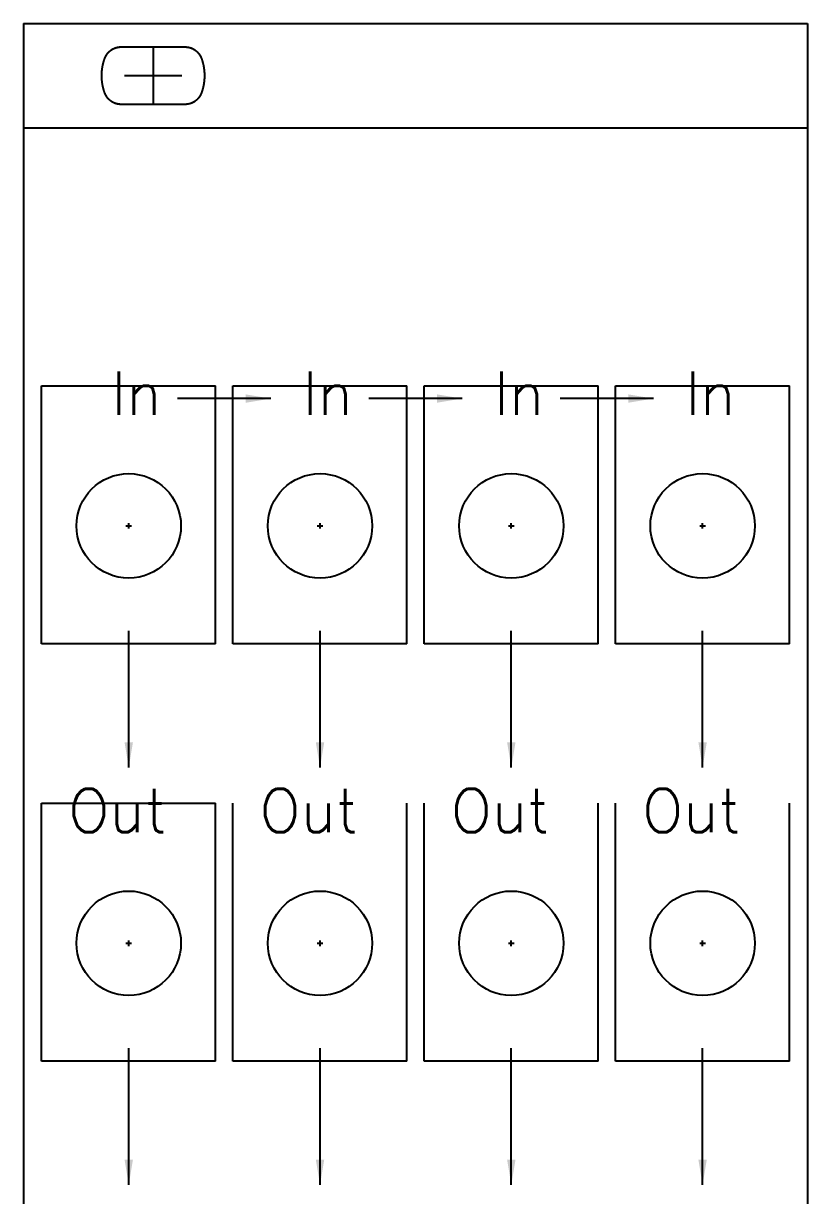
# Model space of a CAD drawing. Extents: x -6 to 39, y -100 to 29.
# Drawn here: x -6.1 to 39, y -38.5 to 28.9 of the extents above; entities that cross this region are included whole.
import ezdxf

# ---------------------------------------------------------------- set-up
doc = ezdxf.new("R2010")
doc.units = 0
doc.layers.get('0').update_dxf_attribs({"linetype": 'CONTINUOUS'})
doc.layers.add('Layer1', color=252, linetype='CONTINUOUS', plot=False)
doc.layers.add('Object', color=7, linetype='CONTINUOUS')

msp = doc.modelspace()

# ---------------------------------------------------------------- linework, layer by layer
at = {"linetype": 'ByBlock'}
for p, q in [((-6.056, 28.888), (-6.056, -99.612)), ((39.036, 28.888), (39.036, -99.612)), ((1.4, 27.537), (1.4, 24.235)), ((-0.251, 25.886), (3.052, 25.886))]:
    msp.add_line(p, q, dxfattribs=at)
at = {"layer": 'Layer1', "linetype": 'ByBlock'}
for p, q in [((-5.01, 8.053), (4.99, 8.053)), ((-5.01, -6.777), (-5.01, 8.053)), ((4.99, -6.777), (4.99, 8.053)), ((5.99, 8.053), (15.99, 8.053)), ((5.99, -6.777), (5.99, 8.053)), ((15.99, -6.777), (15.99, 8.053)), ((16.99, 8.053), (26.99, 8.053)), ((16.99, -6.777), (16.99, 8.053)), ((26.99, -6.777), (26.99, 8.053)), ((27.99, 8.053), (37.99, 8.053)), ((27.99, -6.777), (27.99, 8.053)), ((37.99, -6.777), (37.99, 8.053)), ((4.99, -6.777), (-5.01, -6.777)), ((15.99, -6.777), (5.99, -6.777)), ((26.99, -6.777), (16.99, -6.777)), ((37.99, -6.777), (27.99, -6.777)), ((-5.01, -15.947), (4.99, -15.947)), ((-5.01, -30.777), (-5.01, -15.947)), ((4.99, -30.777), (4.99, -15.947)), ((5.99, -30.777), (5.99, -15.947)), ((15.99, -30.777), (15.99, -15.947)), ((16.99, -30.777), (16.99, -15.947)), ((26.99, -30.777), (26.99, -15.947)), ((27.99, -30.777), (27.99, -15.947)), ((37.99, -30.777), (37.99, -15.947)), ((4.99, -30.777), (-5.01, -30.777)), ((15.99, -30.777), (5.99, -30.777)), ((26.99, -30.777), (16.99, -30.777)), ((37.99, -30.777), (27.99, -30.777))]:
    msp.add_line(p, q, dxfattribs=at)
at = {"layer": 'Object', "linetype": 'ByBlock'}
for p, q in [((-6.056, 28.888), (39.036, 28.888)), ((-6.056, 22.884), (39.036, 22.884)), ((8.168, 7.319), (2.812, 7.319)), ((19.168, 7.319), (13.812, 7.319)), ((30.168, 7.319), (24.812, 7.319)), ((0, -13.891), (0, -6.038)), ((11, -13.891), (11, -6.038)), ((22, -13.891), (22, -6.038)), ((33, -13.891), (33, -6.038)), ((0, -37.891), (0, -30.038)), ((11, -37.891), (11, -30.038)), ((22, -37.891), (22, -30.038)), ((33, -37.891), (33, -30.038))]:
    msp.add_line(p, q, dxfattribs=at)
at = {"layer": 'Object', "color": 1, "linetype": 'ByBlock'}
for p, q in [((-0.16, 0), (0.16, 0)), ((0, -0.16), (0, 0.16)), ((10.84, 0), (11.16, 0)), ((11, -0.16), (11, 0.16)), ((21.84, 0), (22.16, 0)), ((22, -0.16), (22, 0.16)), ((32.84, 0), (33.16, 0)), ((33, -0.16), (33, 0.16)), ((-0.16, -24), (0.16, -24)), ((0, -24.16), (0, -23.84)), ((10.84, -24), (11.16, -24)), ((11, -24.16), (11, -23.84)), ((21.84, -24), (22.16, -24)), ((22, -24.16), (22, -23.84)), ((32.84, -24), (33.16, -24)), ((33, -24.16), (33, -23.84))]:
    msp.add_line(p, q, dxfattribs=at)
at = {"layer": 'Object', "linetype": 'ByBlock'}
msp.add_lwpolyline([(-1.526, 25.497), (-1.527, 25.505), (-1.528, 25.512), (-1.529, 25.52), (-1.53, 25.528), (-1.531, 25.536), (-1.532, 25.543), (-1.533, 25.551), (-1.533, 25.559), (-1.534, 25.567), (-1.535, 25.574), (-1.536, 25.582), (-1.537, 25.59), (-1.538, 25.598), (-1.538, 25.605), (-1.539, 25.613), (-1.54, 25.621), (-1.54, 25.629), (-1.541, 25.637), (-1.542, 25.644), (-1.542, 25.652), (-1.543, 25.66), (-1.544, 25.668), (-1.544, 25.675), (-1.545, 25.683), (-1.545, 25.691), (-1.546, 25.699), (-1.546, 25.707), (-1.547, 25.714), (-1.547, 25.722), (-1.547, 25.73), (-1.548, 25.738), (-1.548, 25.746), (-1.549, 25.753), (-1.549, 25.761), (-1.549, 25.769), (-1.55, 25.777), (-1.55, 25.785), (-1.55, 25.792), (-1.55, 25.8), (-1.551, 25.808), (-1.551, 25.816), (-1.551, 25.824), (-1.551, 25.831), (-1.551, 25.839), (-1.551, 25.847), (-1.551, 25.855), (-1.552, 25.863), (-1.552, 25.87), (-1.552, 25.878), (-1.552, 25.886), (-1.552, 25.894), (-1.552, 25.902), (-1.552, 25.909), (-1.551, 25.917), (-1.551, 25.925), (-1.551, 25.933), (-1.551, 25.941), (-1.551, 25.948), (-1.551, 25.956), (-1.551, 25.964), (-1.55, 25.972), (-1.55, 25.979), (-1.55, 25.987), (-1.55, 25.995), (-1.549, 26.003), (-1.549, 26.011), (-1.549, 26.018), (-1.548, 26.026), (-1.548, 26.034), (-1.547, 26.042), (-1.547, 26.05), (-1.547, 26.057), (-1.546, 26.065), (-1.546, 26.073), (-1.545, 26.081), (-1.545, 26.089), (-1.544, 26.096), (-1.544, 26.104), (-1.543, 26.112), (-1.542, 26.12), (-1.542, 26.127), (-1.541, 26.135), (-1.54, 26.143), (-1.54, 26.151), (-1.539, 26.159), (-1.538, 26.166), (-1.538, 26.174), (-1.537, 26.182), (-1.536, 26.19), (-1.535, 26.197), (-1.534, 26.205), (-1.533, 26.213), (-1.533, 26.221), (-1.532, 26.228), (-1.531, 26.236), (-1.53, 26.244), (-1.529, 26.252), (-1.528, 26.259), (-1.527, 26.267), (-1.526, 26.275), (-1.525, 26.283), (-1.524, 26.29), (-1.523, 26.298), (-1.522, 26.306), (-1.52, 26.314), (-1.519, 26.321), (-1.518, 26.329), (-1.517, 26.337), (-1.516, 26.345), (-1.515, 26.352), (-1.513, 26.36), (-1.512, 26.368), (-1.511, 26.376), (-1.509, 26.383), (-1.508, 26.391), (-1.507, 26.399), (-1.505, 26.406), (-1.504, 26.414), (-1.503, 26.422), (-1.501, 26.429), (-1.5, 26.437), (-1.498, 26.445), (-1.497, 26.453), (-1.495, 26.46), (-1.494, 26.468), (-1.492, 26.476), (-1.491, 26.483), (-1.489, 26.491), (-1.487, 26.499), (-1.486, 26.506), (-1.484, 26.514), (-1.482, 26.522), (-1.481, 26.529), (-1.479, 26.537), (-1.477, 26.545), (-1.475, 26.552), (-1.474, 26.56), (-1.472, 26.567), (-1.47, 26.575), (-1.468, 26.583), (-1.466, 26.59), (-1.464, 26.598), (-1.463, 26.606), (-1.461, 26.613), (-1.459, 26.621), (-1.457, 26.628), (-1.455, 26.636), (-1.453, 26.644), (-1.451, 26.651), (-1.449, 26.659), (-1.447, 26.666), (-1.444, 26.674), (-1.442, 26.682), (-1.44, 26.689), (-1.438, 26.697), (-1.436, 26.704), (-1.434, 26.712), (-1.431, 26.719), (-1.429, 26.727), (-1.427, 26.735), (-1.425, 26.742), (-1.422, 26.75), (-1.42, 26.757), (-1.418, 26.765), (-1.415, 26.772), (-1.413, 26.78), (-1.411, 26.787), (-1.408, 26.795), (-1.406, 26.802), (-1.403, 26.81), (-1.401, 26.817), (-1.398, 26.825), (-1.396, 26.832), (-1.393, 26.84), (-1.391, 26.847), (-1.388, 26.855), (-1.386, 26.862), (-1.383, 26.87), (-1.381, 26.874), (-1.38, 26.879), (-1.378, 26.884), (-1.376, 26.888), (-1.374, 26.893), (-1.373, 26.898), (-1.371, 26.902), (-1.369, 26.907), (-1.367, 26.911), (-1.365, 26.916), (-1.363, 26.921), (-1.361, 26.925), (-1.36, 26.93), (-1.358, 26.934), (-1.356, 26.939), (-1.354, 26.943), (-1.352, 26.948), (-1.35, 26.952), (-1.348, 26.957), (-1.346, 26.961), (-1.343, 26.965), (-1.341, 26.97), (-1.339, 26.974), (-1.337, 26.979), (-1.335, 26.983), (-1.333, 26.987), (-1.33, 26.992), (-1.328, 26.996), (-1.326, 27), (-1.324, 27.005), (-1.321, 27.009), (-1.319, 27.013), (-1.317, 27.017), (-1.315, 27.022), (-1.312, 27.026), (-1.31, 27.03), (-1.307, 27.034), (-1.305, 27.039), (-1.302, 27.043), (-1.3, 27.047), (-1.298, 27.051), (-1.295, 27.055), (-1.293, 27.059), (-1.29, 27.064), (-1.287, 27.068), (-1.285, 27.072), (-1.282, 27.076), (-1.28, 27.08), (-1.277, 27.084), (-1.274, 27.088), (-1.272, 27.092), (-1.269, 27.096), (-1.266, 27.1), (-1.264, 27.104), (-1.261, 27.108), (-1.258, 27.112), (-1.255, 27.116), (-1.253, 27.12), (-1.25, 27.124), (-1.247, 27.127), (-1.244, 27.131), (-1.241, 27.135), (-1.238, 27.139), (-1.235, 27.143), (-1.233, 27.147), (-1.23, 27.15), (-1.227, 27.154), (-1.224, 27.158), (-1.221, 27.162), (-1.218, 27.165), (-1.215, 27.169), (-1.212, 27.173), (-1.209, 27.176), (-1.206, 27.18), (-1.203, 27.184), (-1.199, 27.187), (-1.196, 27.191), (-1.193, 27.195), (-1.19, 27.198), (-1.187, 27.202), (-1.184, 27.205), (-1.18, 27.209), (-1.177, 27.212), (-1.174, 27.216), (-1.171, 27.219), (-1.168, 27.223), (-1.164, 27.226), (-1.161, 27.23), (-1.158, 27.233), (-1.154, 27.237), (-1.151, 27.24), (-1.148, 27.243), (-1.144, 27.247), (-1.141, 27.25), (-1.137, 27.253), (-1.134, 27.257), (-1.131, 27.26), (-1.127, 27.263), (-1.124, 27.267), (-1.12, 27.27), (-1.117, 27.273), (-1.113, 27.276), (-1.11, 27.279), (-1.106, 27.283), (-1.103, 27.286), (-1.099, 27.289), (-1.096, 27.292), (-1.092, 27.295), (-1.088, 27.298), (-1.085, 27.301), (-1.081, 27.304), (-1.077, 27.307), (-1.074, 27.31), (-1.07, 27.313), (-1.066, 27.316), (-1.063, 27.319), (-1.059, 27.322), (-1.055, 27.325), (-1.051, 27.328), (-1.048, 27.331), (-1.044, 27.334), (-1.04, 27.337), (-1.036, 27.34), (-1.033, 27.342), (-1.029, 27.345), (-1.025, 27.348), (-1.021, 27.351), (-1.017, 27.353), (-1.013, 27.356), (-1.009, 27.359), (-1.005, 27.362), (-1.002, 27.364), (-0.998, 27.367), (-0.994, 27.37), (-0.99, 27.372), (-0.986, 27.375), (-0.982, 27.377), (-0.978, 27.38), (-0.974, 27.382), (-0.97, 27.385), (-0.966, 27.388), (-0.962, 27.39), (-0.958, 27.392), (-0.954, 27.395), (-0.949, 27.397), (-0.945, 27.4), (-0.941, 27.402), (-0.937, 27.405), (-0.933, 27.407), (-0.929, 27.409), (-0.925, 27.412), (-0.921, 27.414), (-0.916, 27.416), (-0.912, 27.418), (-0.908, 27.421), (-0.904, 27.423), (-0.9, 27.425), (-0.895, 27.427), (-0.891, 27.429), (-0.887, 27.431), (-0.883, 27.434), (-0.878, 27.436), (-0.874, 27.438), (-0.87, 27.44), (-0.866, 27.442), (-0.861, 27.444), (-0.857, 27.446), (-0.853, 27.448), (-0.848, 27.45), (-0.844, 27.452), (-0.84, 27.454), (-0.835, 27.456), (-0.831, 27.457), (-0.826, 27.459), (-0.822, 27.461), (-0.818, 27.463), (-0.813, 27.465), (-0.809, 27.467), (-0.804, 27.468), (-0.8, 27.47), (-0.795, 27.472), (-0.791, 27.473), (-0.786, 27.475), (-0.782, 27.477), (-0.777, 27.478), (-0.773, 27.48), (-0.768, 27.482), (-0.764, 27.483), (-0.759, 27.485), (-0.755, 27.486), (-0.75, 27.488), (-0.746, 27.489), (-0.741, 27.491), (-0.737, 27.492), (-0.732, 27.493), (-0.727, 27.495), (-0.723, 27.496), (-0.718, 27.498), (-0.714, 27.499), (-0.709, 27.5), (-0.704, 27.502), (-0.7, 27.503), (-0.695, 27.504), (-0.69, 27.505), (-0.686, 27.506), (-0.681, 27.508), (-0.676, 27.509), (-0.672, 27.51), (-0.667, 27.511), (-0.662, 27.512), (-0.658, 27.513), (-0.653, 27.514), (-0.648, 27.515), (-0.643, 27.516), (-0.639, 27.517), (-0.634, 27.518), (-0.629, 27.519), (-0.624, 27.52), (-0.62, 27.521), (-0.615, 27.522), (-0.61, 27.523), (-0.605, 27.523), (-0.601, 27.524), (-0.596, 27.525), (-0.591, 27.526), (-0.586, 27.526), (-0.581, 27.527), (-0.576, 27.528), (-0.572, 27.528), (-0.567, 27.529), (-0.562, 27.53), (-0.557, 27.53), (-0.552, 27.531), (-0.547, 27.531), (-0.543, 27.532), (-0.538, 27.532), (-0.533, 27.533), (-0.528, 27.533), (-0.523, 27.534), (-0.518, 27.534), (-0.513, 27.534), (-0.508, 27.535), (-0.503, 27.535), (-0.498, 27.535), (-0.494, 27.536), (-0.489, 27.536), (-0.484, 27.536), (-0.479, 27.536), (-0.474, 27.537), (-0.469, 27.537), (-0.464, 27.537), (-0.459, 27.537), (-0.454, 27.537), (-0.449, 27.537), (-0.444, 27.537), (-0.439, 27.537), (3.24, 27.537), (3.245, 27.537), (3.25, 27.537), (3.255, 27.537), (3.26, 27.537), (3.265, 27.537), (3.269, 27.537), (3.274, 27.537), (3.279, 27.536), (3.284, 27.536), (3.289, 27.536), (3.294, 27.536), (3.299, 27.535), (3.304, 27.535), (3.309, 27.535), (3.314, 27.534), (3.319, 27.534), (3.324, 27.534), (3.328, 27.533), (3.333, 27.533), (3.338, 27.532), (3.343, 27.532), (3.348, 27.531), (3.353, 27.531), (3.358, 27.53), (3.363, 27.53), (3.367, 27.529), (3.372, 27.528), (3.377, 27.528), (3.382, 27.527), (3.387, 27.526), (3.391, 27.526), (3.396, 27.525), (3.401, 27.524), (3.406, 27.523), (3.411, 27.523), (3.415, 27.522), (3.42, 27.521), (3.425, 27.52), (3.43, 27.519), (3.434, 27.518), (3.439, 27.517), (3.444, 27.516), (3.449, 27.515), (3.453, 27.514), (3.458, 27.513), (3.463, 27.512), (3.468, 27.511), (3.472, 27.51), (3.477, 27.509), (3.482, 27.508), (3.486, 27.506), (3.491, 27.505), (3.496, 27.504), (3.5, 27.503), (3.505, 27.502), (3.51, 27.5), (3.514, 27.499), (3.519, 27.498), (3.523, 27.496), (3.528, 27.495), (3.533, 27.493), (3.537, 27.492), (3.542, 27.491), (3.546, 27.489), (3.551, 27.488), (3.555, 27.486), (3.56, 27.485), (3.564, 27.483), (3.569, 27.482), (3.574, 27.48), (3.578, 27.478), (3.583, 27.477), (3.587, 27.475), (3.591, 27.473), (3.596, 27.472), (3.6, 27.47), (3.605, 27.468), (3.609, 27.467), (3.614, 27.465), (3.618, 27.463), (3.623, 27.461), (3.627, 27.459), (3.631, 27.457), (3.636, 27.456), (3.64, 27.454), (3.644, 27.452), (3.649, 27.45), (3.653, 27.448), (3.657, 27.446), (3.662, 27.444), (3.666, 27.442), (3.67, 27.44), (3.675, 27.438), (3.679, 27.436), (3.683, 27.434), (3.688, 27.431), (3.692, 27.429), (3.696, 27.427), (3.7, 27.425), (3.704, 27.423), (3.709, 27.421), (3.713, 27.418), (3.717, 27.416), (3.721, 27.414), (3.725, 27.412), (3.729, 27.409), (3.734, 27.407), (3.738, 27.405), (3.742, 27.402), (3.746, 27.4), (3.75, 27.397), (3.754, 27.395), (3.758, 27.392), (3.762, 27.39), (3.766, 27.388), (3.77, 27.385), (3.774, 27.382), (3.778, 27.38), (3.782, 27.377), (3.786, 27.375), (3.79, 27.372), (3.794, 27.37), (3.798, 27.367), (3.802, 27.364), (3.806, 27.362), (3.81, 27.359), (3.814, 27.356), (3.818, 27.353), (3.822, 27.351), (3.825, 27.348), (3.829, 27.345), (3.833, 27.342), (3.837, 27.34), (3.841, 27.337), (3.844, 27.334), (3.848, 27.331), (3.852, 27.328), (3.856, 27.325), (3.86, 27.322), (3.863, 27.319), (3.867, 27.316), (3.871, 27.313), (3.874, 27.31), (3.878, 27.307), (3.882, 27.304), (3.885, 27.301), (3.889, 27.298), (3.892, 27.295), (3.896, 27.292), (3.9, 27.289), (3.903, 27.286), (3.907, 27.283), (3.91, 27.279), (3.914, 27.276), (3.917, 27.273), (3.921, 27.27), (3.924, 27.267), (3.928, 27.263), (3.931, 27.26), (3.935, 27.257), (3.938, 27.253), (3.941, 27.25), (3.945, 27.247), (3.948, 27.243), (3.952, 27.24), (3.955, 27.237), (3.958, 27.233), (3.962, 27.23), (3.965, 27.226), (3.968, 27.223), (3.971, 27.219), (3.975, 27.216), (3.978, 27.212), (3.981, 27.209), (3.984, 27.205), (3.987, 27.202), (3.991, 27.198), (3.994, 27.195), (3.997, 27.191), (4, 27.187), (4.003, 27.184), (4.006, 27.18), (4.009, 27.176), (4.012, 27.173), (4.015, 27.169), (4.018, 27.165), (4.021, 27.162), (4.024, 27.158), (4.027, 27.154), (4.03, 27.15), (4.033, 27.147), (4.036, 27.143), (4.039, 27.139), (4.042, 27.135), (4.045, 27.131), (4.048, 27.127), (4.05, 27.124), (4.053, 27.12), (4.056, 27.116), (4.059, 27.112), (4.061, 27.108), (4.064, 27.104), (4.067, 27.1), (4.07, 27.096), (4.072, 27.092), (4.075, 27.088), (4.078, 27.084), (4.08, 27.08), (4.083, 27.076), (4.085, 27.072), (4.088, 27.068), (4.091, 27.064), (4.093, 27.059), (4.096, 27.055), (4.098, 27.051), (4.101, 27.047), (4.103, 27.043), (4.105, 27.039), (4.108, 27.034), (4.11, 27.03), (4.113, 27.026), (4.115, 27.022), (4.117, 27.017), (4.12, 27.013), (4.122, 27.009), (4.124, 27.005), (4.127, 27), (4.129, 26.996), (4.131, 26.992), (4.133, 26.987), (4.135, 26.983), (4.138, 26.979), (4.14, 26.974), (4.142, 26.97), (4.144, 26.965), (4.146, 26.961), (4.148, 26.957), (4.15, 26.952), (4.152, 26.948), (4.154, 26.943), (4.156, 26.939), (4.158, 26.934), (4.16, 26.93), (4.162, 26.925), (4.164, 26.921), (4.166, 26.916), (4.168, 26.911), (4.17, 26.907), (4.171, 26.902), (4.173, 26.898), (4.175, 26.893), (4.177, 26.888), (4.178, 26.884), (4.18, 26.879), (4.182, 26.874), (4.183, 26.87), (4.186, 26.862), (4.189, 26.855), (4.191, 26.847), (4.194, 26.84), (4.196, 26.832), (4.199, 26.825), (4.201, 26.817), (4.204, 26.81), (4.206, 26.802), (4.209, 26.795), (4.211, 26.787), (4.214, 26.78), (4.216, 26.772), (4.218, 26.765), (4.221, 26.757), (4.223, 26.75), (4.225, 26.742), (4.228, 26.735), (4.23, 26.727), (4.232, 26.719), (4.234, 26.712), (4.236, 26.704), (4.239, 26.697), (4.241, 26.689), (4.243, 26.682), (4.245, 26.674), (4.247, 26.666), (4.249, 26.659), (4.251, 26.651), (4.253, 26.644), (4.255, 26.636), (4.257, 26.628), (4.259, 26.621), (4.261, 26.613), (4.263, 26.606), (4.265, 26.598), (4.267, 26.59), (4.269, 26.583), (4.271, 26.575), (4.272, 26.567), (4.274, 26.56), (4.276, 26.552), (4.278, 26.545), (4.28, 26.537), (4.281, 26.529), (4.283, 26.522), (4.285, 26.514), (4.286, 26.506), (4.288, 26.499), (4.29, 26.491), (4.291, 26.483), (4.293, 26.476), (4.294, 26.468), (4.296, 26.46), (4.297, 26.453), (4.299, 26.445), (4.3, 26.437), (4.302, 26.429), (4.303, 26.422), (4.305, 26.414), (4.306, 26.406), (4.307, 26.399), (4.309, 26.391), (4.31, 26.383), (4.311, 26.376), (4.313, 26.368), (4.314, 26.36), (4.315, 26.352), (4.316, 26.345), (4.318, 26.337), (4.319, 26.329), (4.32, 26.321), (4.321, 26.314), (4.322, 26.306), (4.323, 26.298), (4.324, 26.29), (4.325, 26.283), (4.326, 26.275), (4.327, 26.267), (4.328, 26.259), (4.329, 26.252), (4.33, 26.244), (4.331, 26.236), (4.332, 26.228), (4.333, 26.221), (4.334, 26.213), (4.335, 26.205), (4.336, 26.197), (4.337, 26.19), (4.337, 26.182), (4.338, 26.174), (4.339, 26.166), (4.34, 26.159), (4.34, 26.151), (4.341, 26.143), (4.342, 26.135), (4.342, 26.127), (4.343, 26.12), (4.344, 26.112), (4.344, 26.104), (4.345, 26.096), (4.345, 26.089), (4.346, 26.081), (4.346, 26.073), (4.347, 26.065), (4.347, 26.057), (4.348, 26.05), (4.348, 26.042), (4.348, 26.034), (4.349, 26.026), (4.349, 26.018), (4.35, 26.011), (4.35, 26.003), (4.35, 25.995), (4.35, 25.987), (4.351, 25.979), (4.351, 25.972), (4.351, 25.964), (4.351, 25.956), (4.352, 25.948), (4.352, 25.941), (4.352, 25.933), (4.352, 25.925), (4.352, 25.917), (4.352, 25.909), (4.352, 25.902), (4.352, 25.894), (4.352, 25.886), (4.352, 25.878), (4.352, 25.87), (4.352, 25.863), (4.352, 25.855), (4.352, 25.847), (4.352, 25.839), (4.352, 25.831), (4.352, 25.824), (4.351, 25.816), (4.351, 25.808), (4.351, 25.8), (4.351, 25.792), (4.35, 25.785), (4.35, 25.777), (4.35, 25.769), (4.35, 25.761), (4.349, 25.753), (4.349, 25.746), (4.348, 25.738), (4.348, 25.73), (4.348, 25.722), (4.347, 25.714), (4.347, 25.707), (4.346, 25.699), (4.346, 25.691), (4.345, 25.683), (4.345, 25.675), (4.344, 25.668), (4.344, 25.66), (4.343, 25.652), (4.342, 25.644), (4.342, 25.637), (4.341, 25.629), (4.34, 25.621), (4.34, 25.613), (4.339, 25.605), (4.338, 25.598), (4.337, 25.59), (4.337, 25.582), (4.336, 25.574), (4.335, 25.567), (4.334, 25.559), (4.333, 25.551), (4.332, 25.543), (4.331, 25.536), (4.33, 25.528), (4.329, 25.52), (4.328, 25.512), (4.327, 25.505), (4.326, 25.497), (4.325, 25.489), (4.324, 25.481), (4.323, 25.474), (4.322, 25.466), (4.321, 25.458), (4.32, 25.45), (4.319, 25.443), (4.318, 25.435), (4.316, 25.427), (4.315, 25.419), (4.314, 25.412), (4.313, 25.404), (4.311, 25.396), (4.31, 25.389), (4.309, 25.381), (4.307, 25.373), (4.306, 25.365), (4.305, 25.358), (4.303, 25.35), (4.302, 25.342), (4.3, 25.335), (4.299, 25.327), (4.297, 25.319), (4.296, 25.312), (4.294, 25.304), (4.293, 25.296), (4.291, 25.289), (4.29, 25.281), (4.288, 25.273), (4.286, 25.266), (4.285, 25.258), (4.283, 25.25), (4.281, 25.243), (4.28, 25.235), (4.278, 25.227), (4.276, 25.22), (4.274, 25.212), (4.272, 25.204), (4.271, 25.197), (4.269, 25.189), (4.267, 25.181), (4.265, 25.174), (4.263, 25.166), (4.261, 25.159), (4.259, 25.151), (4.257, 25.143), (4.255, 25.136), (4.253, 25.128), (4.251, 25.121), (4.249, 25.113), (4.247, 25.105), (4.245, 25.098), (4.243, 25.09), (4.241, 25.083), (4.239, 25.075), (4.236, 25.067), (4.234, 25.06), (4.232, 25.052), (4.23, 25.045), (4.228, 25.037), (4.225, 25.03), (4.223, 25.022), (4.221, 25.015), (4.218, 25.007), (4.216, 25), (4.214, 24.992), (4.211, 24.985), (4.209, 24.977), (4.206, 24.969), (4.204, 24.962), (4.201, 24.954), (4.199, 24.947), (4.196, 24.94), (4.194, 24.932), (4.191, 24.925), (4.189, 24.917), (4.186, 24.91), (4.183, 24.902), (4.182, 24.897), (4.18, 24.893), (4.178, 24.888), (4.177, 24.883), (4.175, 24.879), (4.173, 24.874), (4.171, 24.87), (4.17, 24.865), (4.168, 24.86), (4.166, 24.856), (4.164, 24.851), (4.162, 24.847), (4.16, 24.842), (4.158, 24.838), (4.156, 24.833), (4.154, 24.829), (4.152, 24.824), (4.15, 24.82), (4.148, 24.815), (4.146, 24.811), (4.144, 24.806), (4.142, 24.802), (4.14, 24.798), (4.138, 24.793), (4.135, 24.789), (4.133, 24.785), (4.131, 24.78), (4.129, 24.776), (4.127, 24.771), (4.124, 24.767), (4.122, 24.763), (4.12, 24.759), (4.117, 24.754), (4.115, 24.75), (4.113, 24.746), (4.11, 24.742), (4.108, 24.737), (4.105, 24.733), (4.103, 24.729), (4.101, 24.725), (4.098, 24.721), (4.096, 24.717), (4.093, 24.712), (4.091, 24.708), (4.088, 24.704), (4.085, 24.7), (4.083, 24.696), (4.08, 24.692), (4.078, 24.688), (4.075, 24.684), (4.072, 24.68), (4.07, 24.676), (4.067, 24.672), (4.064, 24.668), (4.061, 24.664), (4.059, 24.66), (4.056, 24.656), (4.053, 24.652), (4.05, 24.648), (4.048, 24.644), (4.045, 24.641), (4.042, 24.637), (4.039, 24.633), (4.036, 24.629), (4.033, 24.625), (4.03, 24.621), (4.027, 24.618), (4.024, 24.614), (4.021, 24.61), (4.018, 24.606), (4.015, 24.603), (4.012, 24.599), (4.009, 24.595), (4.006, 24.592), (4.003, 24.588), (4, 24.584), (3.997, 24.581), (3.994, 24.577), (3.991, 24.574), (3.987, 24.57), (3.984, 24.566), (3.981, 24.563), (3.978, 24.559), (3.975, 24.556), (3.971, 24.552), (3.968, 24.549), (3.965, 24.546), (3.962, 24.542), (3.958, 24.539), (3.955, 24.535), (3.952, 24.532), (3.948, 24.528), (3.945, 24.525), (3.941, 24.522), (3.938, 24.518), (3.935, 24.515), (3.931, 24.512), (3.928, 24.509), (3.924, 24.505), (3.921, 24.502), (3.917, 24.499), (3.914, 24.496), (3.91, 24.492), (3.907, 24.489), (3.903, 24.486), (3.9, 24.483), (3.896, 24.48), (3.892, 24.477), (3.889, 24.474), (3.885, 24.471), (3.882, 24.468), (3.878, 24.464), (3.874, 24.461), (3.871, 24.458), (3.867, 24.455), (3.863, 24.453), (3.86, 24.45), (3.856, 24.447), (3.852, 24.444), (3.848, 24.441), (3.844, 24.438), (3.841, 24.435), (3.837, 24.432), (3.833, 24.429), (3.829, 24.427), (3.825, 24.424), (3.822, 24.421), (3.818, 24.418), (3.814, 24.416), (3.81, 24.413), (3.806, 24.41), (3.802, 24.408), (3.798, 24.405), (3.794, 24.402), (3.79, 24.4), (3.786, 24.397), (3.782, 24.394), (3.778, 24.392), (3.774, 24.389), (3.77, 24.387), (3.766, 24.384), (3.762, 24.382), (3.758, 24.379), (3.754, 24.377), (3.75, 24.374), (3.746, 24.372), (3.742, 24.37), (3.738, 24.367), (3.734, 24.365), (3.729, 24.363), (3.725, 24.36), (3.721, 24.358), (3.717, 24.356), (3.713, 24.353), (3.709, 24.351), (3.704, 24.349), (3.7, 24.347), (3.696, 24.345), (3.692, 24.342), (3.688, 24.34), (3.683, 24.338), (3.679, 24.336), (3.675, 24.334), (3.67, 24.332), (3.666, 24.33), (3.662, 24.328), (3.657, 24.326), (3.653, 24.324), (3.649, 24.322), (3.644, 24.32), (3.64, 24.318), (3.636, 24.316), (3.631, 24.314), (3.627, 24.313), (3.623, 24.311), (3.618, 24.309), (3.614, 24.307), (3.609, 24.305), (3.605, 24.304), (3.6, 24.302), (3.596, 24.3), (3.591, 24.298), (3.587, 24.297), (3.583, 24.295), (3.578, 24.293), (3.574, 24.292), (3.569, 24.29), (3.564, 24.289), (3.56, 24.287), (3.555, 24.286), (3.551, 24.284), (3.546, 24.283), (3.542, 24.281), (3.537, 24.28), (3.533, 24.278), (3.528, 24.277), (3.523, 24.276), (3.519, 24.274), (3.514, 24.273), (3.51, 24.272), (3.505, 24.27), (3.5, 24.269), (3.496, 24.268), (3.491, 24.267), (3.486, 24.265), (3.482, 24.264), (3.477, 24.263), (3.472, 24.262), (3.468, 24.261), (3.463, 24.26), (3.458, 24.259), (3.453, 24.258), (3.449, 24.257), (3.444, 24.256), (3.439, 24.255), (3.434, 24.254), (3.43, 24.253), (3.425, 24.252), (3.42, 24.251), (3.415, 24.25), (3.411, 24.249), (3.406, 24.248), (3.401, 24.248), (3.396, 24.247), (3.391, 24.246), (3.387, 24.245), (3.382, 24.245), (3.377, 24.244), (3.372, 24.243), (3.367, 24.243), (3.363, 24.242), (3.358, 24.242), (3.353, 24.241), (3.348, 24.24), (3.343, 24.24), (3.338, 24.239), (3.333, 24.239), (3.328, 24.239), (3.324, 24.238), (3.319, 24.238), (3.314, 24.237), (3.309, 24.237), (3.304, 24.237), (3.299, 24.236), (3.294, 24.236), (3.289, 24.236), (3.284, 24.236), (3.279, 24.235), (3.274, 24.235), (3.269, 24.235), (3.265, 24.235), (3.26, 24.235), (3.255, 24.235), (3.25, 24.235), (3.245, 24.235), (3.24, 24.235), (-0.439, 24.235), (-0.444, 24.235), (-0.449, 24.235), (-0.454, 24.235), (-0.459, 24.235), (-0.464, 24.235), (-0.469, 24.235), (-0.474, 24.235), (-0.479, 24.235), (-0.484, 24.236), (-0.489, 24.236), (-0.494, 24.236), (-0.498, 24.236), (-0.503, 24.237), (-0.508, 24.237), (-0.513, 24.237), (-0.518, 24.238), (-0.523, 24.238), (-0.528, 24.239), (-0.533, 24.239), (-0.538, 24.239), (-0.543, 24.24), (-0.547, 24.24), (-0.552, 24.241), (-0.557, 24.242), (-0.562, 24.242), (-0.567, 24.243), (-0.572, 24.243), (-0.576, 24.244), (-0.581, 24.245), (-0.586, 24.245), (-0.591, 24.246), (-0.596, 24.247), (-0.601, 24.248), (-0.605, 24.248), (-0.61, 24.249), (-0.615, 24.25), (-0.62, 24.251), (-0.624, 24.252), (-0.629, 24.253), (-0.634, 24.254), (-0.639, 24.255), (-0.643, 24.256), (-0.648, 24.257), (-0.653, 24.258), (-0.658, 24.259), (-0.662, 24.26), (-0.667, 24.261), (-0.672, 24.262), (-0.676, 24.263), (-0.681, 24.264), (-0.686, 24.265), (-0.69, 24.267), (-0.695, 24.268), (-0.7, 24.269), (-0.704, 24.27), (-0.709, 24.272), (-0.714, 24.273), (-0.718, 24.274), (-0.723, 24.276), (-0.727, 24.277), (-0.732, 24.278), (-0.737, 24.28), (-0.741, 24.281), (-0.746, 24.283), (-0.75, 24.284), (-0.755, 24.286), (-0.759, 24.287), (-0.764, 24.289), (-0.768, 24.29), (-0.773, 24.292), (-0.777, 24.293), (-0.782, 24.295), (-0.786, 24.297), (-0.791, 24.298), (-0.795, 24.3), (-0.8, 24.302), (-0.804, 24.304), (-0.809, 24.305), (-0.813, 24.307), (-0.818, 24.309), (-0.822, 24.311), (-0.826, 24.313), (-0.831, 24.314), (-0.835, 24.316), (-0.84, 24.318), (-0.844, 24.32), (-0.848, 24.322), (-0.853, 24.324), (-0.857, 24.326), (-0.861, 24.328), (-0.866, 24.33), (-0.87, 24.332), (-0.874, 24.334), (-0.878, 24.336), (-0.883, 24.338), (-0.887, 24.34), (-0.891, 24.342), (-0.895, 24.345), (-0.9, 24.347), (-0.904, 24.349), (-0.908, 24.351), (-0.912, 24.353), (-0.916, 24.356), (-0.921, 24.358), (-0.925, 24.36), (-0.929, 24.363), (-0.933, 24.365), (-0.937, 24.367), (-0.941, 24.37), (-0.945, 24.372), (-0.949, 24.374), (-0.954, 24.377), (-0.958, 24.379), (-0.962, 24.382), (-0.966, 24.384), (-0.97, 24.387), (-0.974, 24.389), (-0.978, 24.392), (-0.982, 24.394), (-0.986, 24.397), (-0.99, 24.4), (-0.994, 24.402), (-0.998, 24.405), (-1.002, 24.408), (-1.005, 24.41), (-1.009, 24.413), (-1.013, 24.416), (-1.017, 24.418), (-1.021, 24.421), (-1.025, 24.424), (-1.029, 24.427), (-1.033, 24.429), (-1.036, 24.432), (-1.04, 24.435), (-1.044, 24.438), (-1.048, 24.441), (-1.051, 24.444), (-1.055, 24.447), (-1.059, 24.45), (-1.063, 24.453), (-1.066, 24.455), (-1.07, 24.458), (-1.074, 24.461), (-1.077, 24.464), (-1.081, 24.468), (-1.085, 24.471), (-1.088, 24.474), (-1.092, 24.477), (-1.096, 24.48), (-1.099, 24.483), (-1.103, 24.486), (-1.106, 24.489), (-1.11, 24.492), (-1.113, 24.496), (-1.117, 24.499), (-1.12, 24.502), (-1.124, 24.505), (-1.127, 24.509), (-1.131, 24.512), (-1.134, 24.515), (-1.137, 24.518), (-1.141, 24.522), (-1.144, 24.525), (-1.148, 24.528), (-1.151, 24.532), (-1.154, 24.535), (-1.158, 24.539), (-1.161, 24.542), (-1.164, 24.546), (-1.168, 24.549), (-1.171, 24.552), (-1.174, 24.556), (-1.177, 24.559), (-1.18, 24.563), (-1.184, 24.566), (-1.187, 24.57), (-1.19, 24.574), (-1.193, 24.577), (-1.196, 24.581), (-1.199, 24.584), (-1.203, 24.588), (-1.206, 24.592), (-1.209, 24.595), (-1.212, 24.599), (-1.215, 24.603), (-1.218, 24.606), (-1.221, 24.61), (-1.224, 24.614), (-1.227, 24.618), (-1.23, 24.621), (-1.233, 24.625), (-1.235, 24.629), (-1.238, 24.633), (-1.241, 24.637), (-1.244, 24.641), (-1.247, 24.644), (-1.25, 24.648), (-1.253, 24.652), (-1.255, 24.656), (-1.258, 24.66), (-1.261, 24.664), (-1.264, 24.668), (-1.266, 24.672), (-1.269, 24.676), (-1.272, 24.68), (-1.274, 24.684), (-1.277, 24.688), (-1.28, 24.692), (-1.282, 24.696), (-1.285, 24.7), (-1.287, 24.704), (-1.29, 24.708), (-1.293, 24.712), (-1.295, 24.717), (-1.298, 24.721), (-1.3, 24.725), (-1.302, 24.729), (-1.305, 24.733), (-1.307, 24.737), (-1.31, 24.742), (-1.312, 24.746), (-1.315, 24.75), (-1.317, 24.754), (-1.319, 24.759), (-1.321, 24.763), (-1.324, 24.767), (-1.326, 24.771), (-1.328, 24.776), (-1.33, 24.78), (-1.333, 24.785), (-1.335, 24.789), (-1.337, 24.793), (-1.339, 24.798), (-1.341, 24.802), (-1.343, 24.806), (-1.346, 24.811), (-1.348, 24.815), (-1.35, 24.82), (-1.352, 24.824), (-1.354, 24.829), (-1.356, 24.833), (-1.358, 24.838), (-1.36, 24.842), (-1.361, 24.847), (-1.363, 24.851), (-1.365, 24.856), (-1.367, 24.86), (-1.369, 24.865), (-1.371, 24.87), (-1.373, 24.874), (-1.374, 24.879), (-1.376, 24.883), (-1.378, 24.888), (-1.38, 24.893), (-1.381, 24.897), (-1.383, 24.902), (-1.386, 24.91), (-1.388, 24.917), (-1.391, 24.925), (-1.393, 24.932), (-1.396, 24.94), (-1.398, 24.947), (-1.401, 24.954), (-1.403, 24.962), (-1.406, 24.969), (-1.408, 24.977), (-1.411, 24.985), (-1.413, 24.992), (-1.415, 25), (-1.418, 25.007), (-1.42, 25.015), (-1.422, 25.022), (-1.425, 25.03), (-1.427, 25.037), (-1.429, 25.045), (-1.431, 25.052), (-1.434, 25.06), (-1.436, 25.067), (-1.438, 25.075), (-1.44, 25.083), (-1.442, 25.09), (-1.444, 25.098), (-1.447, 25.105), (-1.449, 25.113), (-1.451, 25.121), (-1.453, 25.128), (-1.455, 25.136), (-1.457, 25.143), (-1.459, 25.151), (-1.461, 25.159), (-1.463, 25.166), (-1.464, 25.174), (-1.466, 25.181), (-1.468, 25.189), (-1.47, 25.197), (-1.472, 25.204), (-1.474, 25.212), (-1.475, 25.22), (-1.477, 25.227), (-1.479, 25.235), (-1.481, 25.243), (-1.482, 25.25), (-1.484, 25.258), (-1.486, 25.266), (-1.487, 25.273), (-1.489, 25.281), (-1.491, 25.289), (-1.492, 25.296), (-1.494, 25.304), (-1.495, 25.312), (-1.497, 25.319), (-1.498, 25.327), (-1.5, 25.335), (-1.501, 25.342), (-1.503, 25.35), (-1.504, 25.358), (-1.505, 25.365), (-1.507, 25.373), (-1.508, 25.381), (-1.509, 25.389), (-1.511, 25.396), (-1.512, 25.404), (-1.513, 25.412), (-1.515, 25.419), (-1.516, 25.427), (-1.517, 25.435), (-1.518, 25.443), (-1.519, 25.45), (-1.52, 25.458), (-1.522, 25.466), (-1.523, 25.474), (-1.524, 25.481), (-1.525, 25.489)], close=True, dxfattribs=at)
at = {"layer": 'Object', "color": 1, "linetype": 'ByBlock'}
for centre in [(0, 0), (11, 0), (22, 0), (33, 0), (0, -24), (11, -24), (22, -24), (33, -24)]:
    msp.add_circle(centre, 3.002, dxfattribs=at)
at = {"layer": 'Object', "linetype": 'ByBlock'}
for points in [[(6.728, 7.559), (8.168, 7.319), (6.728, 7.079)], [(17.728, 7.559), (19.168, 7.319), (17.728, 7.079)], [(28.728, 7.559), (30.168, 7.319), (28.728, 7.079)], [(0.24, -12.451), (0, -13.891), (-0.24, -12.451)], [(11.24, -12.451), (11, -13.891), (10.76, -12.451)], [(22.24, -12.451), (22, -13.891), (21.76, -12.451)], [(33.24, -12.451), (33, -13.891), (32.76, -12.451)], [(0.24, -36.451), (0, -37.891), (-0.24, -36.451)], [(11.24, -36.451), (11, -37.891), (10.76, -36.451)], [(22.24, -36.451), (22, -37.891), (21.76, -36.451)], [(33.24, -36.451), (33, -37.891), (32.76, -36.451)]]:
    msp.add_solid(points, dxfattribs=at)

# ---------------------------------------------------------------- texts
at = {"linetype": 'ByBlock', "char_height": 2.5, "width": 7.64938, "attachment_point": 1}
for s, insert in [('{\\fRomanS|b0|i0|c0|p0;In}', (-0.996, 8.879)), ('{\\fRomanS|b0|i0|c0|p0;In}', (10.004, 8.879)), ('{\\fRomanS|b0|i0|c0|p0;In}', (21.004, 8.879)), ('{\\fRomanS|b0|i0|c0|p0;In}', (32.004, 8.879)), ('{\\fRomanS|b0|i0|c0|p0;Out}', (-3.476, -15.121)), ('{\\fRomanS|b0|i0|c0|p0;Out}', (7.524, -15.121)), ('{\\fRomanS|b0|i0|c0|p0;Out}', (18.524, -15.121)), ('{\\fRomanS|b0|i0|c0|p0;Out}', (29.524, -15.121))]:
    msp.add_mtext(s, dxfattribs=dict(at, insert=insert))

doc.saveas('drawing.dxf')
